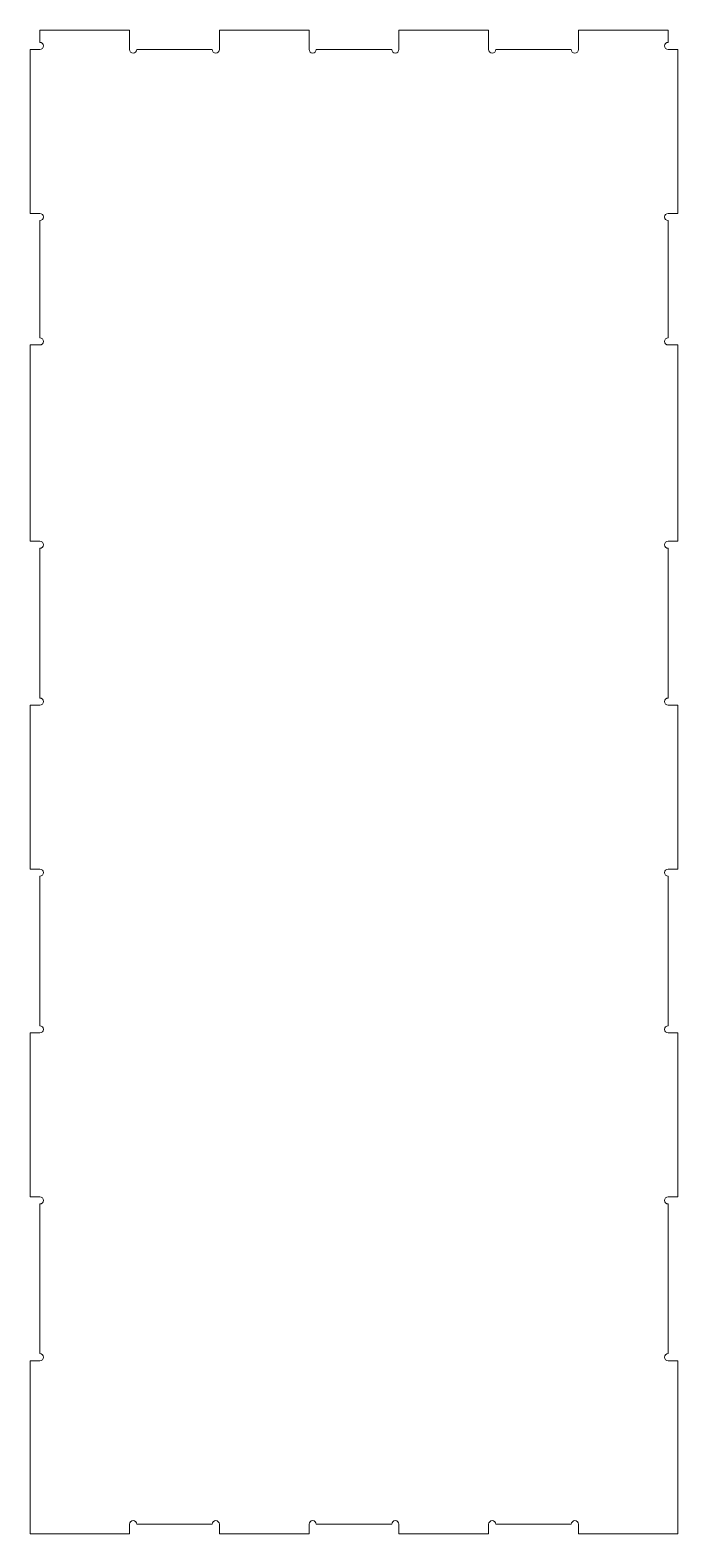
# Model space of a CAD drawing. Header units: millimetres. Extents: x -494 to 494, y -418 to 418.
# Drawn here: x -13.6 to 186.4, y -46.7 to 418.2 of the extents above; entities that cross this region are included whole.
import ezdxf

# ---------------------------------------------------------------- set-up
doc = ezdxf.new("R2010")
doc.units = ezdxf.units.MM
doc.header["$MEASUREMENT"] = 0

msp = doc.modelspace()

# ---------------------------------------------------------------- linework, layer by layer
at = {"lineweight": 9}
msp.add_open_spline([(-13.5647, 6.8544), (-13.5647, 6.8544), (-13.5647, -46.6656), (-13.5647, -46.6656), (-13.5647, -46.6656), (-13.5647, -46.6656), (17.1553, -46.6656), (17.1553, -46.6656), (17.1553, -46.6656), (17.1553, -46.6656), (17.1553, -43.6656), (17.1553, -43.6656), (17.1553, -43.6656), (17.1553, -43.0581), (17.6478, -42.5656), (18.2553, -42.5656), (18.2553, -42.5656), (18.8628, -42.5656), (19.3553, -43.0581), (19.3553, -43.6656), (19.3553, -43.6656), (19.3553, -43.6656), (42.6653, -43.6656), (42.6653, -43.6656), (42.6653, -43.6656), (42.6653, -43.0581), (43.1578, -42.5656), (43.7653, -42.5656), (43.7653, -42.5656), (44.3728, -42.5656), (44.8653, -43.0581), (44.8653, -43.6656), (44.8653, -43.6656), (44.8653, -43.6656), (44.8653, -46.6656), (44.8653, -46.6656), (44.8653, -46.6656), (44.8653, -46.6656), (72.5753, -46.6656), (72.5753, -46.6656), (72.5753, -46.6656), (72.5753, -46.6656), (72.5753, -43.6656), (72.5753, -43.6656), (72.5753, -43.6656), (72.5753, -43.0581), (73.0678, -42.5656), (73.6753, -42.5656), (73.6753, -42.5656), (74.2828, -42.5656), (74.7753, -43.0581), (74.7753, -43.6656), (74.7753, -43.6656), (74.7753, -43.6656), (98.0953, -43.6656), (98.0953, -43.6656), (98.0953, -43.6656), (98.0953, -43.0581), (98.5878, -42.5656), (99.1953, -42.5656), (99.1953, -42.5656), (99.8028, -42.5656), (100.2953, -43.0581), (100.2953, -43.6656), (100.2953, -43.6656), (100.2953, -43.6656), (100.2953, -46.6656), (100.2953, -46.6656), (100.2953, -46.6656), (100.2953, -46.6656), (128.0053, -46.6656), (128.0053, -46.6656), (128.0053, -46.6656), (128.0053, -46.6656), (128.0053, -43.6656), (128.0053, -43.6656), (128.0053, -43.6656), (128.0053, -43.0581), (128.4978, -42.5656), (129.1053, -42.5656), (129.1053, -42.5656), (129.7128, -42.5656), (130.2053, -43.0581), (130.2053, -43.6656), (130.2053, -43.6656), (130.2053, -43.6656), (153.5253, -43.6656), (153.5253, -43.6656), (153.5253, -43.6656), (153.5253, -43.0581), (154.0178, -42.5656), (154.6253, -42.5656), (154.6253, -42.5656), (155.2328, -42.5656), (155.7253, -43.0581), (155.7253, -43.6656), (155.7253, -43.6656), (155.7253, -43.6656), (155.7253, -46.6656), (155.7253, -46.6656), (155.7253, -46.6656), (155.7253, -46.6656), (186.4353, -46.6656), (186.4353, -46.6656), (186.4353, -46.6656), (186.4353, -46.6656), (186.4353, 6.8544), (186.4353, 6.8544), (186.4353, 6.8544), (186.4353, 6.8544), (183.4353, 6.8544), (183.4353, 6.8544), (183.4353, 6.8544), (182.8278, 6.8544), (182.3353, 7.3469), (182.3353, 7.9544), (182.3353, 7.9544), (182.3353, 8.5619), (182.8278, 9.0544), (183.4353, 9.0544), (183.4353, 9.0544), (183.4353, 9.0544), (183.4353, 55.3244), (183.4353, 55.3244), (183.4353, 55.3244), (182.8278, 55.3244), (182.3353, 55.8169), (182.3353, 56.4244), (182.3353, 56.4244), (182.3353, 57.0319), (182.8278, 57.5244), (183.4353, 57.5244), (183.4353, 57.5244), (183.4353, 57.5244), (186.4353, 57.5244), (186.4353, 57.5244), (186.4353, 57.5244), (186.4353, 57.5244), (186.4353, 108.1944), (186.4353, 108.1944), (186.4353, 108.1944), (186.4353, 108.1944), (183.4353, 108.1944), (183.4353, 108.1944), (183.4353, 108.1944), (182.8278, 108.1944), (182.3353, 108.6869), (182.3353, 109.2944), (182.3353, 109.2944), (182.3353, 109.9019), (182.8278, 110.3944), (183.4353, 110.3944), (183.4353, 110.3944), (183.4353, 110.3944), (183.4353, 156.6544), (183.4353, 156.6544), (183.4353, 156.6544), (182.8278, 156.6544), (182.3353, 157.1469), (182.3353, 157.7544), (182.3353, 157.7544), (182.3353, 158.3619), (182.8278, 158.8544), (183.4353, 158.8544), (183.4353, 158.8544), (183.4353, 158.8544), (186.4353, 158.8544), (186.4353, 158.8544), (186.4353, 158.8544), (186.4353, 158.8544), (186.4353, 209.5244), (186.4353, 209.5244), (186.4353, 209.5244), (186.4353, 209.5244), (183.4353, 209.5244), (183.4353, 209.5244), (183.4353, 209.5244), (182.8278, 209.5244), (182.3353, 210.0169), (182.3353, 210.6244), (182.3353, 210.6244), (182.3353, 211.2319), (182.8278, 211.7244), (183.4353, 211.7244), (183.4353, 211.7244), (183.4353, 211.7244), (183.4353, 257.9944), (183.4353, 257.9944), (183.4353, 257.9944), (182.8278, 257.9944), (182.3353, 258.4869), (182.3353, 259.0944), (182.3353, 259.0944), (182.3353, 259.7019), (182.8278, 260.1944), (183.4353, 260.1944), (183.4353, 260.1944), (183.4353, 260.1944), (186.4353, 260.1944), (186.4353, 260.1944), (186.4353, 260.1944), (186.4353, 260.1944), (186.4353, 320.8544), (186.4353, 320.8544), (186.4353, 320.8544), (186.4353, 320.8544), (183.4353, 320.8544), (183.4353, 320.8544), (183.4353, 320.8544), (182.8278, 320.8544), (182.3353, 321.3469), (182.3353, 321.9544), (182.3353, 321.9544), (182.3353, 322.5619), (182.8278, 323.0544), (183.4353, 323.0544), (183.4353, 323.0544), (183.4353, 323.0544), (183.4353, 359.3244), (183.4353, 359.3244), (183.4353, 359.3244), (182.8278, 359.3244), (182.3353, 359.8169), (182.3353, 360.4244), (182.3353, 360.4244), (182.3353, 361.0319), (182.8278, 361.5244), (183.4353, 361.5244), (183.4353, 361.5244), (183.4353, 361.5244), (186.4353, 361.5244), (186.4353, 361.5244), (186.4353, 361.5244), (186.4353, 361.5244), (186.4353, 412.1944), (186.4353, 412.1944), (186.4353, 412.1944), (186.4353, 412.1944), (183.4353, 412.1944), (183.4353, 412.1944), (183.4353, 412.1944), (182.8278, 412.1944), (182.3353, 412.6869), (182.3353, 413.2944), (182.3353, 413.2944), (182.3353, 413.9019), (182.8278, 414.3944), (183.4353, 414.3944), (183.4353, 414.3944), (183.4353, 414.3944), (183.4353, 418.1944), (183.4353, 418.1944), (183.4353, 418.1944), (183.4353, 418.1944), (155.7153, 418.1944), (155.7153, 418.1944), (155.7153, 418.1944), (155.7153, 418.1944), (155.7153, 412.1944), (155.7153, 412.1944), (155.7153, 412.1944), (155.7153, 411.5869), (155.2228, 411.0944), (154.6153, 411.0944), (154.6153, 411.0944), (154.0078, 411.0944), (153.5153, 411.5869), (153.5153, 412.1944), (153.5153, 412.1944), (153.5153, 412.1944), (130.2053, 412.1944), (130.2053, 412.1944), (130.2053, 412.1944), (130.2053, 411.5869), (129.7128, 411.0944), (129.1053, 411.0944), (129.1053, 411.0944), (128.4978, 411.0944), (128.0053, 411.5869), (128.0053, 412.1944), (128.0053, 412.1944), (128.0053, 412.1944), (128.0053, 418.1944), (128.0053, 418.1944), (128.0053, 418.1944), (128.0053, 418.1944), (100.2953, 418.1944), (100.2953, 418.1944), (100.2953, 418.1944), (100.2953, 418.1944), (100.2953, 412.1944), (100.2953, 412.1944), (100.2953, 412.1944), (100.2953, 411.5869), (99.8028, 411.0944), (99.1953, 411.0944), (99.1953, 411.0944), (98.5878, 411.0944), (98.0953, 411.5869), (98.0953, 412.1944), (98.0953, 412.1944), (98.0953, 412.1944), (74.7753, 412.1944), (74.7753, 412.1944), (74.7753, 412.1944), (74.7753, 411.5869), (74.2828, 411.0944), (73.6753, 411.0944), (73.6753, 411.0944), (73.0678, 411.0944), (72.5753, 411.5869), (72.5753, 412.1944), (72.5753, 412.1944), (72.5753, 412.1944), (72.5753, 418.1944), (72.5753, 418.1944), (72.5753, 418.1944), (72.5753, 418.1944), (44.8653, 418.1944), (44.8653, 418.1944), (44.8653, 418.1944), (44.8653, 418.1944), (44.8653, 412.1944), (44.8653, 412.1944), (44.8653, 412.1944), (44.8653, 411.5869), (44.3728, 411.0944), (43.7653, 411.0944), (43.7653, 411.0944), (43.1578, 411.0944), (42.6653, 411.5869), (42.6653, 412.1944), (42.6653, 412.1944), (42.6653, 412.1944), (19.3453, 412.1944), (19.3453, 412.1944), (19.3453, 412.1944), (19.3453, 411.5869), (18.8528, 411.0944), (18.2453, 411.0944), (18.2453, 411.0944), (17.6378, 411.0944), (17.1453, 411.5869), (17.1453, 412.1944), (17.1453, 412.1944), (17.1453, 412.1944), (17.1453, 418.1944), (17.1453, 418.1944), (17.1453, 418.1944), (17.1453, 418.1944), (-10.5647, 418.1944), (-10.5647, 418.1944), (-10.5647, 418.1944), (-10.5647, 418.1944), (-10.5647, 414.3944), (-10.5647, 414.3944), (-10.5647, 414.3944), (-9.9572, 414.3944), (-9.4647, 413.9019), (-9.4647, 413.2944), (-9.4647, 413.2944), (-9.4647, 412.6869), (-9.9572, 412.1944), (-10.5647, 412.1944), (-10.5647, 412.1944), (-10.5647, 412.1944), (-13.5647, 412.1944), (-13.5647, 412.1944), (-13.5647, 412.1944), (-13.5647, 412.1944), (-13.5647, 361.5244), (-13.5647, 361.5244), (-13.5647, 361.5244), (-13.5647, 361.5244), (-10.5647, 361.5244), (-10.5647, 361.5244), (-10.5647, 361.5244), (-9.9572, 361.5244), (-9.4647, 361.0319), (-9.4647, 360.4244), (-9.4647, 360.4244), (-9.4647, 359.8169), (-9.9572, 359.3244), (-10.5647, 359.3244), (-10.5647, 359.3244), (-10.5647, 359.3244), (-10.5647, 323.0544), (-10.5647, 323.0544), (-10.5647, 323.0544), (-9.9572, 323.0544), (-9.4647, 322.5619), (-9.4647, 321.9544), (-9.4647, 321.9544), (-9.4647, 321.3469), (-9.9572, 320.8544), (-10.5647, 320.8544), (-10.5647, 320.8544), (-10.5647, 320.8544), (-13.5647, 320.8544), (-13.5647, 320.8544), (-13.5647, 320.8544), (-13.5647, 320.8544), (-13.5647, 260.1944), (-13.5647, 260.1944), (-13.5647, 260.1944), (-13.5647, 260.1944), (-10.5647, 260.1944), (-10.5647, 260.1944), (-10.5647, 260.1944), (-9.9572, 260.1944), (-9.4647, 259.7019), (-9.4647, 259.0944), (-9.4647, 259.0944), (-9.4647, 258.4869), (-9.9572, 257.9944), (-10.5647, 257.9944), (-10.5647, 257.9944), (-10.5647, 257.9944), (-10.5647, 211.7244), (-10.5647, 211.7244), (-10.5647, 211.7244), (-9.9572, 211.7244), (-9.4647, 211.2319), (-9.4647, 210.6244), (-9.4647, 210.6244), (-9.4647, 210.0169), (-9.9572, 209.5244), (-10.5647, 209.5244), (-10.5647, 209.5244), (-10.5647, 209.5244), (-13.5647, 209.5244), (-13.5647, 209.5244), (-13.5647, 209.5244), (-13.5647, 209.5244), (-13.5647, 158.8544), (-13.5647, 158.8544), (-13.5647, 158.8544), (-13.5647, 158.8544), (-10.5647, 158.8544), (-10.5647, 158.8544), (-10.5647, 158.8544), (-9.9572, 158.8544), (-9.4647, 158.3619), (-9.4647, 157.7544), (-9.4647, 157.7544), (-9.4647, 157.1469), (-9.9572, 156.6544), (-10.5647, 156.6544), (-10.5647, 156.6544), (-10.5647, 156.6544), (-10.5647, 110.3944), (-10.5647, 110.3944), (-10.5647, 110.3944), (-9.9572, 110.3944), (-9.4647, 109.9019), (-9.4647, 109.2944), (-9.4647, 109.2944), (-9.4647, 108.6869), (-9.9572, 108.1944), (-10.5647, 108.1944), (-10.5647, 108.1944), (-10.5647, 108.1944), (-13.5647, 108.1944), (-13.5647, 108.1944), (-13.5647, 108.1944), (-13.5647, 108.1944), (-13.5647, 57.5244), (-13.5647, 57.5244), (-13.5647, 57.5244), (-13.5647, 57.5244), (-10.5647, 57.5244), (-10.5647, 57.5244), (-10.5647, 57.5244), (-9.9572, 57.5244), (-9.4647, 57.0319), (-9.4647, 56.4244), (-9.4647, 56.4244), (-9.4647, 55.8169), (-9.9572, 55.3244), (-10.5647, 55.3244), (-10.5647, 55.3244), (-10.5647, 55.3244), (-10.5647, 9.0544), (-10.5647, 9.0544), (-10.5647, 9.0544), (-9.9572, 9.0544), (-9.4647, 8.5619), (-9.4647, 7.9544), (-9.4647, 7.9544), (-9.4647, 7.3469), (-9.9572, 6.8544), (-10.5647, 6.8544), (-10.5647, 6.8544), (-10.5647, 6.8544), (-13.5647, 6.8544), (-13.5647, 6.8544)], degree=3, knots=[0, 0, 0, 0, 0.008, 0.008, 0.008, 0.008, 0.016, 0.016, 0.016, 0.016, 0.024, 0.024, 0.024, 0.024, 0.032, 0.032, 0.032, 0.032, 0.04, 0.04, 0.04, 0.04, 0.048, 0.048, 0.048, 0.048, 0.056, 0.056, 0.056, 0.056, 0.064, 0.064, 0.064, 0.064, 0.072, 0.072, 0.072, 0.072, 0.08, 0.08, 0.08, 0.08, 0.088, 0.088, 0.088, 0.088, 0.096, 0.096, 0.096, 0.096, 0.104, 0.104, 0.104, 0.104, 0.112, 0.112, 0.112, 0.112, 0.12, 0.12, 0.12, 0.12, 0.128, 0.128, 0.128, 0.128, 0.136, 0.136, 0.136, 0.136, 0.144, 0.144, 0.144, 0.144, 0.152, 0.152, 0.152, 0.152, 0.16, 0.16, 0.16, 0.16, 0.168, 0.168, 0.168, 0.168, 0.176, 0.176, 0.176, 0.176, 0.184, 0.184, 0.184, 0.184, 0.192, 0.192, 0.192, 0.192, 0.2, 0.2, 0.2, 0.2, 0.208, 0.208, 0.208, 0.208, 0.216, 0.216, 0.216, 0.216, 0.224, 0.224, 0.224, 0.224, 0.232, 0.232, 0.232, 0.232, 0.24, 0.24, 0.24, 0.24, 0.248, 0.248, 0.248, 0.248, 0.256, 0.256, 0.256, 0.256, 0.264, 0.264, 0.264, 0.264, 0.272, 0.272, 0.272, 0.272, 0.28, 0.28, 0.28, 0.28, 0.288, 0.288, 0.288, 0.288, 0.296, 0.296, 0.296, 0.296, 0.304, 0.304, 0.304, 0.304, 0.312, 0.312, 0.312, 0.312, 0.32, 0.32, 0.32, 0.32, 0.328, 0.328, 0.328, 0.328, 0.336, 0.336, 0.336, 0.336, 0.344, 0.344, 0.344, 0.344, 0.352, 0.352, 0.352, 0.352, 0.36, 0.36, 0.36, 0.36, 0.368, 0.368, 0.368, 0.368, 0.376, 0.376, 0.376, 0.376, 0.384, 0.384, 0.384, 0.384, 0.392, 0.392, 0.392, 0.392, 0.4, 0.4, 0.4, 0.4, 0.408, 0.408, 0.408, 0.408, 0.416, 0.416, 0.416, 0.416, 0.424, 0.424, 0.424, 0.424, 0.432, 0.432, 0.432, 0.432, 0.44, 0.44, 0.44, 0.44, 0.448, 0.448, 0.448, 0.448, 0.456, 0.456, 0.456, 0.456, 0.464, 0.464, 0.464, 0.464, 0.472, 0.472, 0.472, 0.472, 0.48, 0.48, 0.48, 0.48, 0.488, 0.488, 0.488, 0.488, 0.496, 0.496, 0.496, 0.496, 0.504, 0.504, 0.504, 0.504, 0.512, 0.512, 0.512, 0.512, 0.52, 0.52, 0.52, 0.52, 0.528, 0.528, 0.528, 0.528, 0.536, 0.536, 0.536, 0.536, 0.544, 0.544, 0.544, 0.544, 0.552, 0.552, 0.552, 0.552, 0.56, 0.56, 0.56, 0.56, 0.568, 0.568, 0.568, 0.568, 0.576, 0.576, 0.576, 0.576, 0.584, 0.584, 0.584, 0.584, 0.592, 0.592, 0.592, 0.592, 0.6, 0.6, 0.6, 0.6, 0.608, 0.608, 0.608, 0.608, 0.616, 0.616, 0.616, 0.616, 0.624, 0.624, 0.624, 0.624, 0.632, 0.632, 0.632, 0.632, 0.64, 0.64, 0.64, 0.64, 0.648, 0.648, 0.648, 0.648, 0.656, 0.656, 0.656, 0.656, 0.664, 0.664, 0.664, 0.664, 0.672, 0.672, 0.672, 0.672, 0.68, 0.68, 0.68, 0.68, 0.688, 0.688, 0.688, 0.688, 0.696, 0.696, 0.696, 0.696, 0.704, 0.704, 0.704, 0.704, 0.712, 0.712, 0.712, 0.712, 0.72, 0.72, 0.72, 0.72, 0.728, 0.728, 0.728, 0.728, 0.736, 0.736, 0.736, 0.736, 0.744, 0.744, 0.744, 0.744, 0.752, 0.752, 0.752, 0.752, 0.76, 0.76, 0.76, 0.76, 0.768, 0.768, 0.768, 0.768, 0.776, 0.776, 0.776, 0.776, 0.784, 0.784, 0.784, 0.784, 0.792, 0.792, 0.792, 0.792, 0.8, 0.8, 0.8, 0.8, 0.808, 0.808, 0.808, 0.808, 0.816, 0.816, 0.816, 0.816, 0.824, 0.824, 0.824, 0.824, 0.832, 0.832, 0.832, 0.832, 0.84, 0.84, 0.84, 0.84, 0.848, 0.848, 0.848, 0.848, 0.856, 0.856, 0.856, 0.856, 0.864, 0.864, 0.864, 0.864, 0.872, 0.872, 0.872, 0.872, 0.88, 0.88, 0.88, 0.88, 0.888, 0.888, 0.888, 0.888, 0.896, 0.896, 0.896, 0.896, 0.904, 0.904, 0.904, 0.904, 0.912, 0.912, 0.912, 0.912, 0.92, 0.92, 0.92, 0.92, 0.928, 0.928, 0.928, 0.928, 0.936, 0.936, 0.936, 0.936, 0.944, 0.944, 0.944, 0.944, 0.952, 0.952, 0.952, 0.952, 0.96, 0.96, 0.96, 0.96, 0.968, 0.968, 0.968, 0.968, 0.976, 0.976, 0.976, 0.976, 0.984, 0.984, 0.984, 0.984, 1, 1, 1, 1], dxfattribs=at)

doc.saveas('drawing.dxf')
